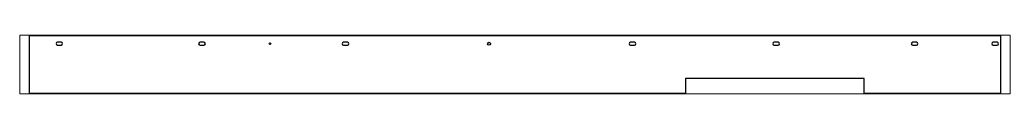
# Paper-space layout 'Layout1' of a CAD drawing. Header units: millimetres. Extents: x 0 to 257, y 90 to 105.
# The model-space entities are those that its viewports show. They can reach past a viewport. Long polylines and large blocks are cut down to what shows.
import ezdxf

# ---------------------------------------------------------------- set-up
doc = ezdxf.new("R2010")
doc.units = ezdxf.units.MM
doc.header["$LTSCALE"] = 25
doc.layers.add('3_Pezzi', color=7, linetype='Continuous')
doc.layers.add('5_Bulloni', color=7, linetype='Continuous')

msp = doc.modelspace()

# ---------------------------------------------------------------- linework, layer by layer
at = {"layer": '3_Pezzi', "color": 3, "linetype": 'Continuous'}
for p, q in [((0, 107.5), (3619.4, 107.5)), ((0, -107.5), (0, 107.5)), ((3619.4, 107.5), (3619.4, -107.5)), ((3110.7, -52.2), (2445.9, -52.2)), ((2445.9, -52.2), (2445.9, -107.5)), ((3110.7, -107.5), (3110.7, -52.2)), ((2445.9, -107.5), (0, -107.5)), ((3619.4, -107.5), (3110.7, -107.5))]:
    msp.add_line(p, q, dxfattribs=at)
at = {"layer": '5_Bulloni', "color": 4, "linetype": 'Continuous'}
for p, q in [((117.4, 82.9), (104.9, 82.9)), ((650.2, 82.7), (635.7, 82.7)), ((1185.2, 82.7), (1170.7, 82.7)), ((2255.2, 82.7), (2240.7, 82.7)), ((2790.2, 82.7), (2775.7, 82.7)), ((3306.7, 82.7), (3292.2, 82.7)), ((3606.7, 82.7), (3592.2, 82.7)), ((104.9, 72.4), (117.4, 72.4)), ((635.7, 72.2), (650.2, 72.2)), ((1170.7, 72.2), (1185.2, 72.2)), ((2240.7, 72.2), (2255.2, 72.2)), ((2775.7, 72.2), (2790.2, 72.2)), ((3292.2, 72.2), (3306.7, 72.2)), ((3592.2, 72.2), (3606.7, 72.2))]:
    msp.add_line(p, q, dxfattribs=at)
at = {"layer": '5_Bulloni', "color": 2, "linetype": 'Continuous'}
for centre, radius in [((896.4, 77.5), 3.25), ((1712.9, 77.5), 5.25)]:
    msp.add_circle(centre, radius, dxfattribs=at)
at = {"layer": '5_Bulloni', "color": 4, "linetype": 'Continuous'}
for centre, start, end in [((104.9, 77.7), 90, 270), ((117.4, 77.7), 270, 90), ((635.7, 77.5), 90, 270), ((650.2, 77.5), 270, 90), ((1170.7, 77.5), 90, 270), ((1185.2, 77.5), 270, 90), ((2240.7, 77.5), 90, 270), ((2255.2, 77.5), 270, 90), ((2775.7, 77.5), 90, 270), ((2790.2, 77.5), 270, 90), ((3292.2, 77.5), 90, 270), ((3306.7, 77.5), 270, 90), ((3592.2, 77.5), 90, 270), ((3606.7, 77.5), 270, 90)]:
    msp.add_arc(centre, 5.25, start, end, dxfattribs=at)

psp = doc.layouts.get("Layout1")

# ---------------------------------------------------------------- viewports
at = {"layer": '0'}
psp.add_viewport(center=(128.5, 97.5), size=(257, 15.26621), view_center_point=(1809.72, 0), view_height=219.29996, dxfattribs=at)

doc.saveas('drawing.dxf')
